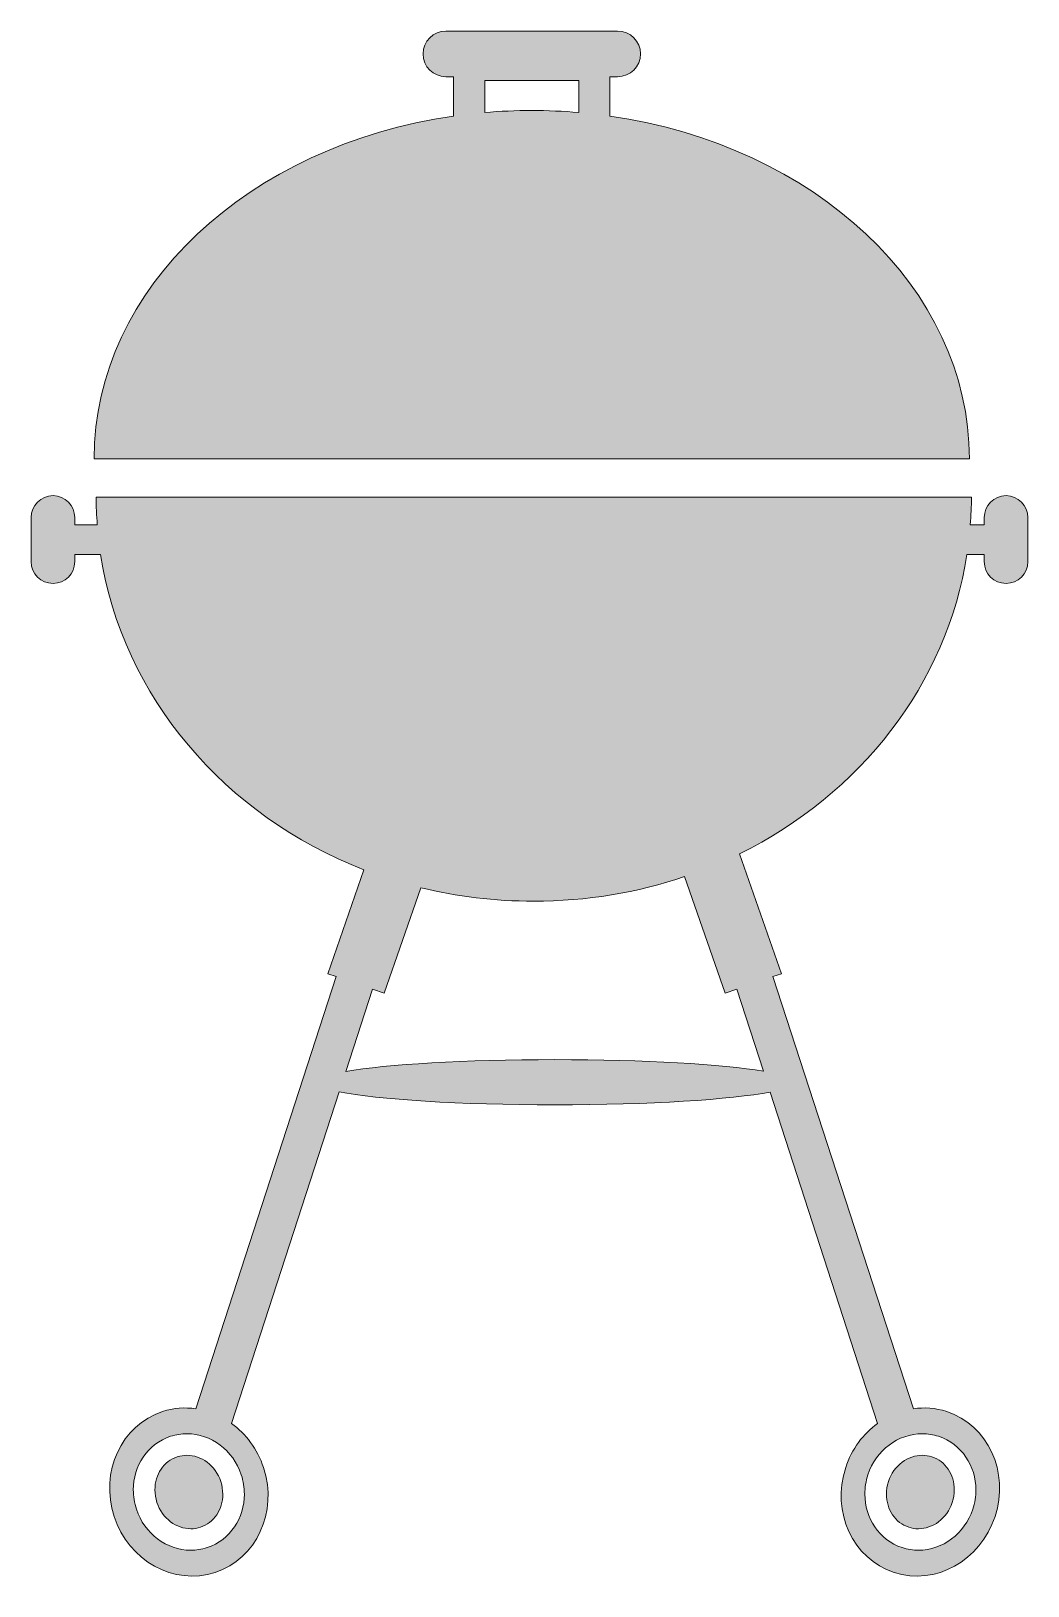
# Model space of a CAD drawing. Header units: inches. Extents: x 0 to 66, y -1 to 102.
import ezdxf

# ---------------------------------------------------------------- set-up
doc = ezdxf.new("R2010")
doc.units = ezdxf.units.IN
doc.header["$MEASUREMENT"] = 0
doc.layers.add('Layer 1', color=7, linetype='Continuous')

msp = doc.modelspace()

# ---------------------------------------------------------------- hatches: boundary and pattern name
at = {"layer": 'Layer 1', "true_color": 0x603813}
h = msp.add_hatch(color=39, dxfattribs=at)
h.dxf.hatch_style = 2
edge = h.paths.add_edge_path()
edge.add_spline(control_points=[(25.77, 100.1), (25.77, 99.27), (26.44, 98.6), (27.27, 98.6), (27.27, 98.6), (27.77, 98.6), (27.77, 98.6), (27.77, 98.6), (27.77, 96.01), (27.77, 96.01), (14.34, 94.08), (4.14, 84.73), (4.14, 73.48), (4.14, 73.48), (61.68, 73.48), (61.68, 73.48), (61.68, 84.73), (51.49, 94.08), (38.05, 96.01), (38.05, 96.01), (38.05, 98.6), (38.05, 98.6), (38.05, 98.6), (38.56, 98.6), (38.56, 98.6), (39.39, 98.6), (40.06, 99.27), (40.06, 100.1), (40.06, 100.93), (39.39, 101.6), (38.56, 101.6), (38.56, 101.6), (27.27, 101.6), (27.27, 101.6), (26.44, 101.6), (25.77, 100.93), (25.77, 100.1)], knot_values=[0, 0, 0, 0, 1, 1, 1, 2, 2, 2, 3, 3, 3, 4, 4, 4, 5, 5, 5, 6, 6, 6, 7, 7, 7, 8, 8, 8, 9, 9, 9, 10, 10, 10, 11, 11, 11, 12, 12, 12, 12], degree=3, periodic=1)
edge = h.paths.add_edge_path()
edge.add_spline(control_points=[(29.83, 98.35), (29.83, 98.35), (36, 98.35), (36, 98.35), (36, 98.35), (36, 96.25), (36, 96.25), (34.98, 96.33), (33.96, 96.38), (32.91, 96.38), (31.87, 96.38), (30.84, 96.33), (29.83, 96.25), (29.83, 96.25), (29.83, 98.35), (29.83, 98.35)], knot_values=[0, 0, 0, 0, 1, 1, 1, 2, 2, 2, 3, 3, 3, 4, 4, 4, 5, 5, 5, 5], degree=3, periodic=1)
h = msp.add_hatch(color=39, dxfattribs=at)
h.dxf.hatch_style = 2
edge = h.paths.add_edge_path()
edge.add_spline(control_points=[(64.09, 71.05), (63.3, 71.05), (62.66, 70.4), (62.66, 69.61), (62.66, 69.61), (62.66, 69.14), (62.66, 69.14), (62.66, 69.14), (61.74, 69.14), (61.74, 69.14), (61.79, 69.74), (61.82, 70.34), (61.82, 70.95), (61.82, 70.95), (4.27, 70.95), (4.27, 70.95), (4.27, 70.34), (4.3, 69.74), (4.35, 69.14), (4.35, 69.14), (2.87, 69.14), (2.87, 69.14), (2.87, 69.14), (2.87, 69.61), (2.87, 69.61), (2.87, 70.4), (2.23, 71.05), (1.44, 71.05), (0.64, 71.05), (0, 70.4), (0, 69.61), (0, 69.61), (0, 66.71), (0, 66.71), (0, 65.92), (0.64, 65.28), (1.44, 65.28), (2.23, 65.28), (2.87, 65.92), (2.87, 66.71), (2.87, 66.71), (2.87, 67.18), (2.87, 67.18), (2.87, 67.18), (4.57, 67.18), (4.57, 67.18), (6.01, 57.81), (12.74, 50.01), (21.88, 46.45), (21.88, 46.45), (19.5, 39.61), (19.5, 39.61), (19.5, 39.61), (20.06, 39.42), (20.06, 39.42), (20.06, 39.42), (10.83, 11), (10.83, 11), (10.11, 11.11), (9.37, 11.06), (8.64, 10.82), (5.93, 9.93), (4.5, 6.85), (5.46, 3.92), (6.41, 1), (9.39, -0.65), (12.1, 0.24), (14.81, 1.13), (16.24, 4.21), (15.28, 7.13), (14.88, 8.36), (14.12, 9.36), (13.18, 10.04), (13.18, 10.04), (20.25, 31.84), (20.25, 31.84), (22.76, 31.34), (28.17, 30.99), (34.44, 30.99), (40.67, 30.99), (46.05, 31.34), (48.58, 31.83), (48.58, 31.83), (55.65, 10.04), (55.65, 10.04), (54.71, 9.36), (53.95, 8.36), (53.55, 7.13), (52.59, 4.21), (54.02, 1.13), (56.73, 0.24), (59.45, -0.65), (62.42, 1), (63.37, 3.92), (64.33, 6.85), (62.9, 9.93), (60.19, 10.82), (59.46, 11.06), (58.72, 11.11), (58, 11), (58, 11), (48.77, 39.42), (48.77, 39.42), (48.77, 39.42), (49.33, 39.61), (49.33, 39.61), (49.33, 39.61), (46.58, 47.5), (46.58, 47.5), (54.5, 51.41), (60.21, 58.64), (61.52, 67.18), (61.52, 67.18), (62.66, 67.18), (62.66, 67.18), (62.66, 67.18), (62.66, 66.71), (62.66, 66.71), (62.66, 65.92), (63.3, 65.28), (64.09, 65.28), (64.89, 65.28), (65.53, 65.92), (65.53, 66.71), (65.53, 66.71), (65.53, 69.61), (65.53, 69.61), (65.53, 70.4), (64.89, 71.05), (64.09, 71.05)], knot_values=[0, 0, 0, 0, 1, 1, 1, 2, 2, 2, 3, 3, 3, 4, 4, 4, 5, 5, 5, 6, 6, 6, 7, 7, 7, 8, 8, 8, 9, 9, 9, 10, 10, 10, 11, 11, 11, 12, 12, 12, 13, 13, 13, 14, 14, 14, 15, 15, 15, 16, 16, 16, 17, 17, 17, 18, 18, 18, 19, 19, 19, 20, 20, 20, 21, 21, 21, 22, 22, 22, 23, 23, 23, 24, 24, 24, 25, 25, 25, 26, 26, 26, 27, 27, 27, 28, 28, 28, 29, 29, 29, 30, 30, 30, 31, 31, 31, 32, 32, 32, 33, 33, 33, 34, 34, 34, 35, 35, 35, 36, 36, 36, 37, 37, 37, 38, 38, 38, 39, 39, 39, 40, 40, 40, 41, 41, 41, 42, 42, 42, 43, 43, 43, 43], degree=3, periodic=1)
edge = h.paths.add_edge_path()
edge.add_spline(control_points=[(13.82, 6.66), (13.95, 6.24), (14.02, 5.81), (14.02, 5.39), (14.02, 4.61), (13.79, 3.86), (13.37, 3.24), (12.95, 2.61), (12.33, 2.12), (11.57, 1.87), (11.21, 1.75), (10.85, 1.7), (10.5, 1.7), (8.91, 1.7), (7.45, 2.78), (6.92, 4.4), (6.79, 4.82), (6.72, 5.25), (6.72, 5.67), (6.72, 6.45), (6.95, 7.2), (7.37, 7.82), (7.79, 8.45), (8.41, 8.94), (9.17, 9.19), (9.53, 9.31), (9.89, 9.36), (10.24, 9.36), (11.83, 9.36), (13.28, 8.28), (13.82, 6.66)], knot_values=[0, 0, 0, 0, 1, 1, 1, 2, 2, 2, 3, 3, 3, 4, 4, 4, 5, 5, 5, 6, 6, 6, 7, 7, 7, 8, 8, 8, 9, 9, 9, 10, 10, 10, 10], degree=3, periodic=1)
edge = h.paths.add_edge_path()
edge.add_spline(control_points=[(58.59, 9.36), (58.94, 9.36), (59.3, 9.31), (59.66, 9.19), (60.42, 8.94), (61.04, 8.45), (61.46, 7.82), (61.88, 7.2), (62.11, 6.45), (62.11, 5.67), (62.11, 5.25), (62.04, 4.82), (61.91, 4.4), (61.38, 2.78), (59.92, 1.7), (58.33, 1.7), (57.98, 1.7), (57.62, 1.75), (57.27, 1.87), (56.5, 2.12), (55.88, 2.61), (55.46, 3.24), (55.04, 3.86), (54.81, 4.61), (54.81, 5.39), (54.81, 5.81), (54.88, 6.24), (55.01, 6.66), (55.55, 8.28), (57, 9.36), (58.59, 9.36)], knot_values=[0, 0, 0, 0, 1, 1, 1, 2, 2, 2, 3, 3, 3, 4, 4, 4, 5, 5, 5, 6, 6, 6, 7, 7, 7, 8, 8, 8, 9, 9, 9, 10, 10, 10, 10], degree=3, periodic=1)
edge = h.paths.add_edge_path()
edge.add_spline(control_points=[(48.14, 33.2), (45.46, 33.66), (40.33, 33.96), (34.44, 33.96), (28.51, 33.96), (23.36, 33.65), (20.69, 33.19), (20.69, 33.19), (22.44, 38.59), (22.44, 38.59), (22.44, 38.59), (23.2, 38.33), (23.2, 38.33), (23.2, 38.33), (25.62, 45.27), (25.62, 45.27), (27.99, 44.69), (30.48, 44.38), (33.04, 44.38), (36.53, 44.38), (39.87, 44.95), (42.96, 46), (42.96, 46), (45.63, 38.33), (45.63, 38.33), (45.63, 38.33), (46.39, 38.59), (46.39, 38.59), (46.39, 38.59), (48.14, 33.2), (48.14, 33.2)], knot_values=[0, 0, 0, 0, 1, 1, 1, 2, 2, 2, 3, 3, 3, 4, 4, 4, 5, 5, 5, 6, 6, 6, 7, 7, 7, 8, 8, 8, 9, 9, 9, 10, 10, 10, 10], degree=3, periodic=1)
h = msp.add_hatch(color=39, dxfattribs=at)
h.dxf.hatch_style = 2
edge = h.paths.add_edge_path()
edge.add_spline(control_points=[(10.24, 7.94), (10.03, 7.94), (9.82, 7.91), (9.61, 7.84), (9.16, 7.7), (8.8, 7.41), (8.54, 7.03), (8.28, 6.65), (8.14, 6.17), (8.14, 5.67), (8.14, 5.4), (8.18, 5.12), (8.27, 4.84), (8.27, 4.84), (8.27, 4.84), (8.27, 4.84), (8.62, 3.77), (9.57, 3.11), (10.5, 3.11), (10.71, 3.11), (10.92, 3.15), (11.13, 3.21), (11.57, 3.36), (11.94, 3.65), (12.2, 4.03), (12.46, 4.41), (12.6, 4.89), (12.6, 5.39), (12.6, 5.66), (12.56, 5.94), (12.47, 6.21), (12.12, 7.29), (11.17, 7.95), (10.24, 7.94)], knot_values=[0, 0, 0, 0, 1, 1, 1, 2, 2, 2, 3, 3, 3, 4, 4, 4, 5, 5, 5, 6, 6, 6, 7, 7, 7, 8, 8, 8, 9, 9, 9, 10, 10, 10, 11, 11, 11, 11], degree=3, periodic=1)
h = msp.add_hatch(color=39, dxfattribs=at)
h.dxf.hatch_style = 2
edge = h.paths.add_edge_path()
edge.add_spline(control_points=[(57.7, 3.21), (57.91, 3.15), (58.12, 3.11), (58.33, 3.11), (59.26, 3.11), (60.21, 3.77), (60.56, 4.84), (60.65, 5.12), (60.69, 5.4), (60.69, 5.67), (60.7, 6.17), (60.55, 6.65), (60.29, 7.03), (60.03, 7.41), (59.67, 7.7), (59.22, 7.84), (59.01, 7.91), (58.8, 7.94), (58.59, 7.94), (57.66, 7.95), (56.71, 7.29), (56.36, 6.21), (56.27, 5.94), (56.23, 5.66), (56.23, 5.39), (56.23, 4.89), (56.38, 4.41), (56.63, 4.03), (56.89, 3.65), (57.26, 3.36), (57.7, 3.21)], knot_values=[0, 0, 0, 0, 1, 1, 1, 2, 2, 2, 3, 3, 3, 4, 4, 4, 5, 5, 5, 6, 6, 6, 7, 7, 7, 8, 8, 8, 9, 9, 9, 10, 10, 10, 10], degree=3, periodic=1)

# ---------------------------------------------------------------- linework, layer by layer
at = {"layer": 'Layer 1', "lineweight": 0}
for points, knots in [([(25.77, 100.1), (25.77, 99.27), (26.44, 98.6), (27.27, 98.6), (27.27, 98.6), (27.77, 98.6), (27.77, 98.6), (27.77, 98.6), (27.77, 96.01), (27.77, 96.01), (14.34, 94.08), (4.14, 84.73), (4.14, 73.48), (4.14, 73.48), (61.68, 73.48), (61.68, 73.48), (61.68, 84.73), (51.49, 94.08), (38.05, 96.01), (38.05, 96.01), (38.05, 98.6), (38.05, 98.6), (38.05, 98.6), (38.56, 98.6), (38.56, 98.6), (39.39, 98.6), (40.06, 99.27), (40.06, 100.1), (40.06, 100.93), (39.39, 101.6), (38.56, 101.6), (38.56, 101.6), (27.27, 101.6), (27.27, 101.6), (26.44, 101.6), (25.77, 100.93), (25.77, 100.1)], [0, 0, 0, 0, 1, 1, 1, 2, 2, 2, 3, 3, 3, 4, 4, 4, 5, 5, 5, 6, 6, 6, 7, 7, 7, 8, 8, 8, 9, 9, 9, 10, 10, 10, 11, 11, 11, 12, 12, 12, 12]), ([(29.83, 98.35), (29.83, 98.35), (36, 98.35), (36, 98.35), (36, 98.35), (36, 96.25), (36, 96.25), (34.98, 96.33), (33.96, 96.38), (32.91, 96.38), (31.87, 96.38), (30.84, 96.33), (29.83, 96.25), (29.83, 96.25), (29.83, 98.35), (29.83, 98.35)], [0, 0, 0, 0, 1, 1, 1, 2, 2, 2, 3, 3, 3, 4, 4, 4, 5, 5, 5, 5]), ([(64.09, 71.05), (63.3, 71.05), (62.66, 70.4), (62.66, 69.61), (62.66, 69.61), (62.66, 69.14), (62.66, 69.14), (62.66, 69.14), (61.74, 69.14), (61.74, 69.14), (61.79, 69.74), (61.82, 70.34), (61.82, 70.95), (61.82, 70.95), (4.27, 70.95), (4.27, 70.95), (4.27, 70.34), (4.3, 69.74), (4.35, 69.14), (4.35, 69.14), (2.87, 69.14), (2.87, 69.14), (2.87, 69.14), (2.87, 69.61), (2.87, 69.61), (2.87, 70.4), (2.23, 71.05), (1.44, 71.05), (0.64, 71.05), (0, 70.4), (0, 69.61), (0, 69.61), (0, 66.71), (0, 66.71), (0, 65.92), (0.64, 65.28), (1.44, 65.28), (2.23, 65.28), (2.87, 65.92), (2.87, 66.71), (2.87, 66.71), (2.87, 67.18), (2.87, 67.18), (2.87, 67.18), (4.57, 67.18), (4.57, 67.18), (6.01, 57.81), (12.74, 50.01), (21.88, 46.45), (21.88, 46.45), (19.5, 39.61), (19.5, 39.61), (19.5, 39.61), (20.06, 39.42), (20.06, 39.42), (20.06, 39.42), (10.83, 11), (10.83, 11), (10.11, 11.11), (9.37, 11.06), (8.64, 10.82), (5.93, 9.93), (4.5, 6.85), (5.46, 3.92), (6.41, 1), (9.39, -0.65), (12.1, 0.24), (14.81, 1.13), (16.24, 4.21), (15.28, 7.13), (14.88, 8.36), (14.12, 9.36), (13.18, 10.04), (13.18, 10.04), (20.25, 31.84), (20.25, 31.84), (22.76, 31.34), (28.17, 30.99), (34.44, 30.99), (40.67, 30.99), (46.05, 31.34), (48.58, 31.83), (48.58, 31.83), (55.65, 10.04), (55.65, 10.04), (54.71, 9.36), (53.95, 8.36), (53.55, 7.13), (52.59, 4.21), (54.02, 1.13), (56.73, 0.24), (59.45, -0.65), (62.42, 1), (63.37, 3.92), (64.33, 6.85), (62.9, 9.93), (60.19, 10.82), (59.46, 11.06), (58.72, 11.11), (58, 11), (58, 11), (48.77, 39.42), (48.77, 39.42), (48.77, 39.42), (49.33, 39.61), (49.33, 39.61), (49.33, 39.61), (46.58, 47.5), (46.58, 47.5), (54.5, 51.41), (60.21, 58.64), (61.52, 67.18), (61.52, 67.18), (62.66, 67.18), (62.66, 67.18), (62.66, 67.18), (62.66, 66.71), (62.66, 66.71), (62.66, 65.92), (63.3, 65.28), (64.09, 65.28), (64.89, 65.28), (65.53, 65.92), (65.53, 66.71), (65.53, 66.71), (65.53, 69.61), (65.53, 69.61), (65.53, 70.4), (64.89, 71.05), (64.09, 71.05)], [0, 0, 0, 0, 1, 1, 1, 2, 2, 2, 3, 3, 3, 4, 4, 4, 5, 5, 5, 6, 6, 6, 7, 7, 7, 8, 8, 8, 9, 9, 9, 10, 10, 10, 11, 11, 11, 12, 12, 12, 13, 13, 13, 14, 14, 14, 15, 15, 15, 16, 16, 16, 17, 17, 17, 18, 18, 18, 19, 19, 19, 20, 20, 20, 21, 21, 21, 22, 22, 22, 23, 23, 23, 24, 24, 24, 25, 25, 25, 26, 26, 26, 27, 27, 27, 28, 28, 28, 29, 29, 29, 30, 30, 30, 31, 31, 31, 32, 32, 32, 33, 33, 33, 34, 34, 34, 35, 35, 35, 36, 36, 36, 37, 37, 37, 38, 38, 38, 39, 39, 39, 40, 40, 40, 41, 41, 41, 42, 42, 42, 43, 43, 43, 43]), ([(48.14, 33.2), (45.46, 33.66), (40.33, 33.96), (34.44, 33.96), (28.51, 33.96), (23.36, 33.65), (20.69, 33.19), (20.69, 33.19), (22.44, 38.59), (22.44, 38.59), (22.44, 38.59), (23.2, 38.33), (23.2, 38.33), (23.2, 38.33), (25.62, 45.27), (25.62, 45.27), (27.99, 44.69), (30.48, 44.38), (33.04, 44.38), (36.53, 44.38), (39.87, 44.95), (42.96, 46), (42.96, 46), (45.63, 38.33), (45.63, 38.33), (45.63, 38.33), (46.39, 38.59), (46.39, 38.59), (46.39, 38.59), (48.14, 33.2), (48.14, 33.2)], [0, 0, 0, 0, 1, 1, 1, 2, 2, 2, 3, 3, 3, 4, 4, 4, 5, 5, 5, 6, 6, 6, 7, 7, 7, 8, 8, 8, 9, 9, 9, 10, 10, 10, 10]), ([(13.82, 6.66), (13.95, 6.24), (14.02, 5.81), (14.02, 5.39), (14.02, 4.61), (13.79, 3.86), (13.37, 3.24), (12.95, 2.61), (12.33, 2.12), (11.57, 1.87), (11.21, 1.75), (10.85, 1.7), (10.5, 1.7), (8.91, 1.7), (7.45, 2.78), (6.92, 4.4), (6.79, 4.82), (6.72, 5.25), (6.72, 5.67), (6.72, 6.45), (6.95, 7.2), (7.37, 7.82), (7.79, 8.45), (8.41, 8.94), (9.17, 9.19), (9.53, 9.31), (9.89, 9.36), (10.24, 9.36), (11.83, 9.36), (13.28, 8.28), (13.82, 6.66)], [0, 0, 0, 0, 1, 1, 1, 2, 2, 2, 3, 3, 3, 4, 4, 4, 5, 5, 5, 6, 6, 6, 7, 7, 7, 8, 8, 8, 9, 9, 9, 10, 10, 10, 10]), ([(58.59, 9.36), (58.94, 9.36), (59.3, 9.31), (59.66, 9.19), (60.42, 8.94), (61.04, 8.45), (61.46, 7.82), (61.88, 7.2), (62.11, 6.45), (62.11, 5.67), (62.11, 5.25), (62.04, 4.82), (61.91, 4.4), (61.38, 2.78), (59.92, 1.7), (58.33, 1.7), (57.98, 1.7), (57.62, 1.75), (57.27, 1.87), (56.5, 2.12), (55.88, 2.61), (55.46, 3.24), (55.04, 3.86), (54.81, 4.61), (54.81, 5.39), (54.81, 5.81), (54.88, 6.24), (55.01, 6.66), (55.55, 8.28), (57, 9.36), (58.59, 9.36)], [0, 0, 0, 0, 1, 1, 1, 2, 2, 2, 3, 3, 3, 4, 4, 4, 5, 5, 5, 6, 6, 6, 7, 7, 7, 8, 8, 8, 9, 9, 9, 10, 10, 10, 10]), ([(10.24, 7.94), (10.03, 7.94), (9.82, 7.91), (9.61, 7.84), (9.16, 7.7), (8.8, 7.41), (8.54, 7.03), (8.28, 6.65), (8.14, 6.17), (8.14, 5.67), (8.14, 5.4), (8.18, 5.12), (8.27, 4.84), (8.27, 4.84), (8.27, 4.84), (8.27, 4.84), (8.62, 3.77), (9.57, 3.11), (10.5, 3.11), (10.71, 3.11), (10.92, 3.15), (11.13, 3.21), (11.57, 3.36), (11.94, 3.65), (12.2, 4.03), (12.46, 4.41), (12.6, 4.89), (12.6, 5.39), (12.6, 5.66), (12.56, 5.94), (12.47, 6.21), (12.12, 7.29), (11.17, 7.95), (10.24, 7.94)], [0, 0, 0, 0, 1, 1, 1, 2, 2, 2, 3, 3, 3, 4, 4, 4, 5, 5, 5, 6, 6, 6, 7, 7, 7, 8, 8, 8, 9, 9, 9, 10, 10, 10, 11, 11, 11, 11]), ([(57.7, 3.21), (57.91, 3.15), (58.12, 3.11), (58.33, 3.11), (59.26, 3.11), (60.21, 3.77), (60.56, 4.84), (60.65, 5.12), (60.69, 5.4), (60.69, 5.67), (60.7, 6.17), (60.55, 6.65), (60.29, 7.03), (60.03, 7.41), (59.67, 7.7), (59.22, 7.84), (59.01, 7.91), (58.8, 7.94), (58.59, 7.94), (57.66, 7.95), (56.71, 7.29), (56.36, 6.21), (56.27, 5.94), (56.23, 5.66), (56.23, 5.39), (56.23, 4.89), (56.38, 4.41), (56.63, 4.03), (56.89, 3.65), (57.26, 3.36), (57.7, 3.21)], [0, 0, 0, 0, 1, 1, 1, 2, 2, 2, 3, 3, 3, 4, 4, 4, 5, 5, 5, 6, 6, 6, 7, 7, 7, 8, 8, 8, 9, 9, 9, 10, 10, 10, 10])]:
    msp.add_open_spline(points, degree=3, knots=knots, dxfattribs=at)

doc.saveas('drawing.dxf')
